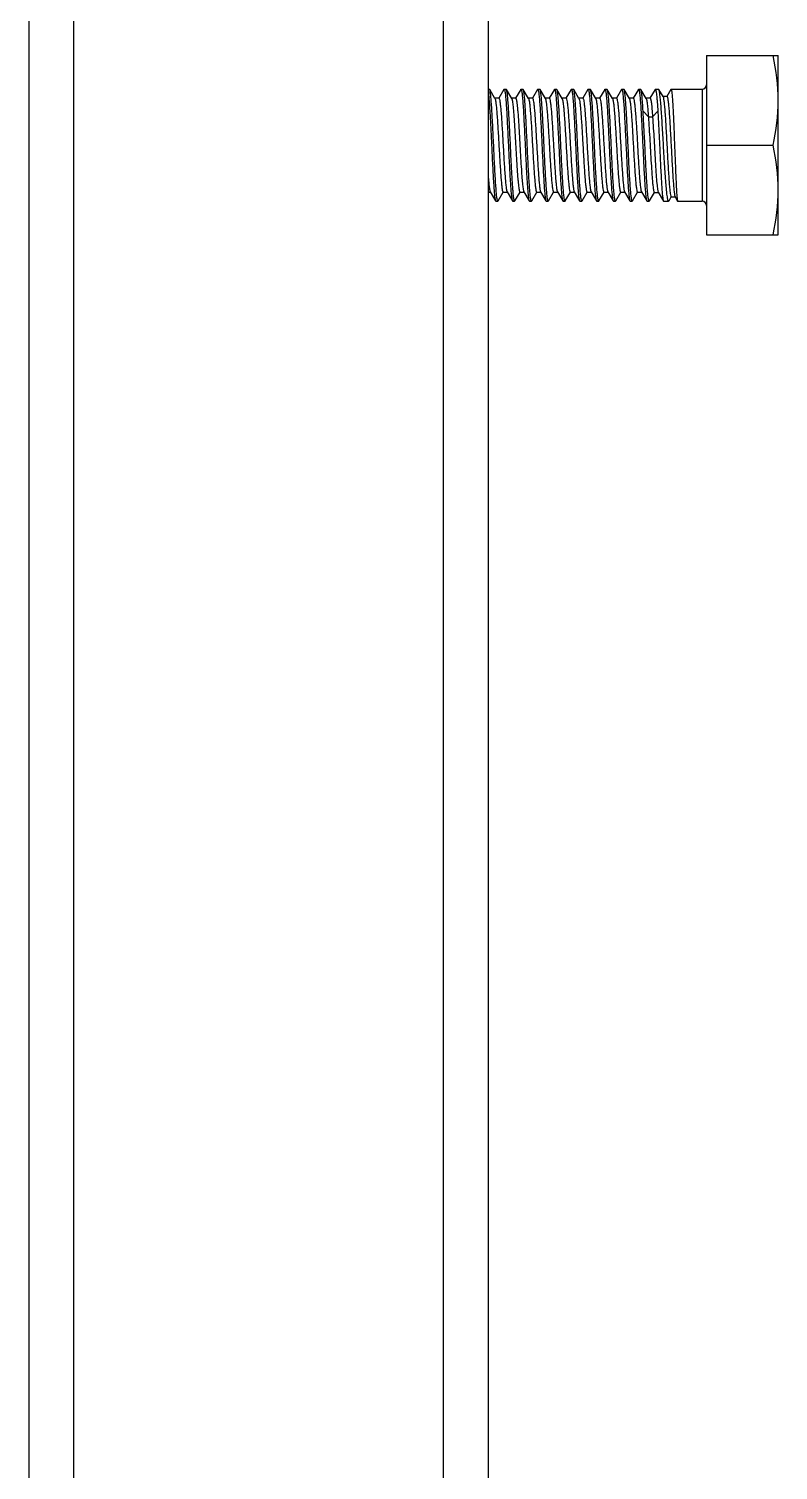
# Model space of a CAD drawing. Extents: x -1396510 to 1250330, y -1892470 to 1623980.
# Drawn here: x -1171029 to -1170711, y -62084 to -61471 of the extents above; entities that cross this region are included whole.
import ezdxf

# ---------------------------------------------------------------- set-up
doc = ezdxf.new("R2010")
doc.units = 0
doc.header["$LTSCALE"] = 1000
doc.header["$MEASUREMENT"] = 0

msp = doc.modelspace()

# ---------------------------------------------------------------- linework, layer by layer
at = {"linetype": 'Continuous'}
for p, q in [((-1171029.17, -61271.79), (-1171029.17, -62874.07)), ((-1171010.13, -61271.79), (-1171010.13, -62874.07)), ((-1170853.06, -61271.79), (-1170853.06, -62874.07)), ((-1170834.02, -61271.79), (-1170834.02, -62874.07)), ((-1170741.21, -61482.1), (-1170741.21, -61558.26)), ((-1170741.21, -61482.1), (-1170710.75, -61482.1)), ((-1170710.75, -61558.26), (-1170710.75, -61482.1)), ((-1170834.02, -61496.38), (-1170833.43, -61496.38)), ((-1170833.34, -61496.46), (-1170833.43, -61496.38)), ((-1170831.09, -61500.33), (-1170833.34, -61496.46)), ((-1170829.42, -61500.24), (-1170831.15, -61500.24)), ((-1170831.09, -61500.33), (-1170831.03, -61500.46)), ((-1170827.28, -61496.46), (-1170829.47, -61500.24)), ((-1170827.28, -61496.46), (-1170827.18, -61496.38)), ((-1170827.18, -61496.38), (-1170826.29, -61496.38)), ((-1170826.2, -61496.46), (-1170826.29, -61496.38)), ((-1170823.95, -61500.33), (-1170826.2, -61496.46)), ((-1170822.28, -61500.24), (-1170824.01, -61500.24)), ((-1170820.14, -61496.46), (-1170822.33, -61500.24)), ((-1170820.14, -61496.46), (-1170820.04, -61496.38)), ((-1170820.04, -61496.38), (-1170819.15, -61496.38)), ((-1170819.06, -61496.46), (-1170819.15, -61496.38)), ((-1170816.81, -61500.33), (-1170819.06, -61496.46)), ((-1170815.14, -61500.24), (-1170816.87, -61500.24)), ((-1170816.81, -61500.33), (-1170816.76, -61500.45)), ((-1170813, -61496.46), (-1170815.2, -61500.24)), ((-1170813, -61496.46), (-1170812.9, -61496.38)), ((-1170812.9, -61496.38), (-1170812.01, -61496.38)), ((-1170811.92, -61496.46), (-1170812.01, -61496.38)), ((-1170809.67, -61500.33), (-1170811.92, -61496.46)), ((-1170808, -61500.24), (-1170809.73, -61500.24)), ((-1170809.67, -61500.33), (-1170809.62, -61500.45)), ((-1170805.86, -61496.46), (-1170808.06, -61500.24)), ((-1170805.86, -61496.46), (-1170805.77, -61496.38)), ((-1170805.77, -61496.38), (-1170804.87, -61496.38)), ((-1170804.78, -61496.46), (-1170804.87, -61496.38)), ((-1170802.53, -61500.33), (-1170804.78, -61496.46)), ((-1170800.86, -61500.24), (-1170802.59, -61500.24)), ((-1170802.53, -61500.33), (-1170802.48, -61500.44)), ((-1170798.72, -61496.46), (-1170800.92, -61500.24)), ((-1170798.72, -61496.46), (-1170798.63, -61496.38)), ((-1170798.63, -61496.38), (-1170797.73, -61496.38)), ((-1170795.39, -61500.33), (-1170797.64, -61496.46)), ((-1170793.72, -61500.24), (-1170795.45, -61500.24)), ((-1170791.58, -61496.46), (-1170793.78, -61500.24)), ((-1170791.58, -61496.46), (-1170791.49, -61496.38)), ((-1170791.49, -61496.38), (-1170790.59, -61496.38)), ((-1170790.5, -61496.46), (-1170790.59, -61496.38)), ((-1170788.25, -61500.33), (-1170790.5, -61496.46)), ((-1170786.58, -61500.24), (-1170788.31, -61500.24)), ((-1170788.25, -61500.33), (-1170788.21, -61500.43)), ((-1170784.44, -61496.46), (-1170786.64, -61500.24)), ((-1170784.44, -61496.46), (-1170784.35, -61496.38)), ((-1170784.35, -61496.38), (-1170783.45, -61496.38)), ((-1170783.36, -61496.46), (-1170783.45, -61496.38)), ((-1170781.11, -61500.33), (-1170783.36, -61496.46)), ((-1170779.44, -61500.24), (-1170781.17, -61500.24)), ((-1170781.11, -61500.33), (-1170781.07, -61500.43)), ((-1170777.3, -61496.46), (-1170779.5, -61500.24)), ((-1170777.3, -61496.46), (-1170777.21, -61496.38)), ((-1170777.21, -61496.38), (-1170776.31, -61496.38)), ((-1170776.22, -61496.46), (-1170776.31, -61496.38)), ((-1170773.98, -61500.33), (-1170776.22, -61496.46)), ((-1170772.3, -61500.24), (-1170774.03, -61500.24)), ((-1170773.98, -61500.33), (-1170773.93, -61500.42)), ((-1170770.16, -61496.46), (-1170772.36, -61500.24)), ((-1170770.16, -61496.46), (-1170770.07, -61496.38)), ((-1170770.07, -61496.38), (-1170769.17, -61496.38)), ((-1170766.84, -61500.33), (-1170769.08, -61496.46)), ((-1170765.16, -61500.24), (-1170766.89, -61500.24)), ((-1170763.02, -61496.46), (-1170765.22, -61500.24)), ((-1170763.02, -61496.46), (-1170762.93, -61496.38)), ((-1170762.93, -61496.38), (-1170761.58, -61496.38)), ((-1170761.45, -61496.49), (-1170761.58, -61496.38)), ((-1170759.68, -61499.53), (-1170761.45, -61496.49)), ((-1170758.01, -61499.44), (-1170759.74, -61499.44)), ((-1170756.32, -61496.44), (-1170758.06, -61499.44)), ((-1170756.32, -61496.44), (-1170756.25, -61496.38)), ((-1170756.25, -61496.38), (-1170743.11, -61496.38)), ((-1170743.11, -61496.38), (-1170743.11, -61543.98)), ((-1170768.13, -61505.77), (-1170765.9, -61508.11)), ((-1170764.12, -61508.11), (-1170761.88, -61505.77)), ((-1170765.9, -61508.11), (-1170764.12, -61508.11)), ((-1170795.95, -61520.18), (-1170796.01, -61518.89)), ((-1170789.76, -61518.89), (-1170789.7, -61520.18)), ((-1170741.21, -61520.18), (-1170712.89, -61520.18)), ((-1170834.02, -61540.12), (-1170833.04, -61540.12)), ((-1170833.1, -61540.03), (-1170830.85, -61543.9)), ((-1170830.85, -61543.9), (-1170830.75, -61543.98)), ((-1170830.75, -61543.98), (-1170829.86, -61543.98)), ((-1170829.77, -61543.9), (-1170829.86, -61543.98)), ((-1170829.77, -61543.9), (-1170827.58, -61540.12)), ((-1170827.63, -61540.12), (-1170825.9, -61540.12)), ((-1170825.96, -61540.03), (-1170823.71, -61543.9)), ((-1170823.71, -61543.9), (-1170823.61, -61543.98)), ((-1170823.61, -61543.98), (-1170822.72, -61543.98)), ((-1170822.63, -61543.9), (-1170822.72, -61543.98)), ((-1170822.63, -61543.9), (-1170820.44, -61540.12)), ((-1170820.49, -61540.12), (-1170818.76, -61540.12)), ((-1170818.82, -61540.03), (-1170816.57, -61543.9)), ((-1170816.57, -61543.9), (-1170816.47, -61543.98)), ((-1170816.47, -61543.98), (-1170815.58, -61543.98)), ((-1170815.49, -61543.9), (-1170815.58, -61543.98)), ((-1170815.49, -61543.9), (-1170813.3, -61540.12)), ((-1170813.35, -61540.12), (-1170811.63, -61540.12)), ((-1170811.68, -61540.03), (-1170809.43, -61543.9)), ((-1170809.43, -61543.9), (-1170809.34, -61543.98)), ((-1170809.34, -61543.98), (-1170808.44, -61543.98)), ((-1170808.35, -61543.9), (-1170808.44, -61543.98)), ((-1170808.35, -61543.9), (-1170806.16, -61540.12)), ((-1170806.22, -61540.12), (-1170804.49, -61540.12)), ((-1170804.54, -61540.03), (-1170802.29, -61543.9)), ((-1170802.29, -61543.9), (-1170802.2, -61543.98)), ((-1170802.2, -61543.98), (-1170801.3, -61543.98)), ((-1170801.21, -61543.9), (-1170801.3, -61543.98)), ((-1170801.21, -61543.9), (-1170799.02, -61540.12)), ((-1170799.08, -61540.12), (-1170797.35, -61540.12)), ((-1170797.4, -61540.03), (-1170795.15, -61543.9)), ((-1170795.15, -61543.9), (-1170795.06, -61543.98)), ((-1170795.06, -61543.98), (-1170794.16, -61543.98)), ((-1170794.07, -61543.9), (-1170794.16, -61543.98)), ((-1170794.07, -61543.9), (-1170791.88, -61540.12)), ((-1170791.94, -61540.12), (-1170790.21, -61540.12)), ((-1170790.26, -61540.03), (-1170788.01, -61543.9)), ((-1170788.01, -61543.9), (-1170787.92, -61543.98)), ((-1170787.92, -61543.98), (-1170787.02, -61543.98)), ((-1170786.93, -61543.9), (-1170787.02, -61543.98)), ((-1170786.93, -61543.9), (-1170784.74, -61540.12)), ((-1170784.8, -61540.12), (-1170783.07, -61540.12)), ((-1170783.12, -61540.03), (-1170780.87, -61543.9)), ((-1170780.87, -61543.9), (-1170780.78, -61543.98)), ((-1170780.78, -61543.98), (-1170779.88, -61543.98)), ((-1170779.79, -61543.9), (-1170779.88, -61543.98)), ((-1170779.79, -61543.9), (-1170777.6, -61540.12)), ((-1170777.66, -61540.12), (-1170775.93, -61540.12)), ((-1170775.98, -61540.03), (-1170773.73, -61543.9)), ((-1170773.73, -61543.9), (-1170773.64, -61543.98)), ((-1170773.64, -61543.98), (-1170772.74, -61543.98)), ((-1170772.65, -61543.9), (-1170772.74, -61543.98)), ((-1170772.65, -61543.9), (-1170770.46, -61540.12)), ((-1170770.52, -61540.12), (-1170768.79, -61540.12)), ((-1170768.84, -61540.03), (-1170766.59, -61543.9)), ((-1170766.59, -61543.9), (-1170766.5, -61543.98)), ((-1170766.5, -61543.98), (-1170765.53, -61543.98)), ((-1170765.42, -61543.89), (-1170765.53, -61543.98)), ((-1170765.42, -61543.89), (-1170763.32, -61540.26)), ((-1170763.37, -61540.26), (-1170761.64, -61540.26)), ((-1170761.7, -61540.16), (-1170759.52, -61543.91)), ((-1170759.52, -61543.91), (-1170759.44, -61543.98)), ((-1170759.44, -61543.98), (-1170757.28, -61543.98)), ((-1170757.13, -61543.85), (-1170757.28, -61543.98)), ((-1170757.13, -61543.85), (-1170756.17, -61542.2)), ((-1170756.21, -61542.18), (-1170754.48, -61542.18)), ((-1170754.53, -61542.09), (-1170754.48, -61542.18)), ((-1170754.48, -61542.18), (-1170753.46, -61543.93)), ((-1170753.46, -61543.93), (-1170753.41, -61543.98)), ((-1170753.41, -61543.98), (-1170743.11, -61543.98)), ((-1170741.21, -61558.26), (-1170710.75, -61558.26))]:
    msp.add_line(p, q, dxfattribs=at)
for centre, start, end in [((-1170743.11, -61494.48), 270, 0), ((-1170743.11, -61545.88), 0, 90)]:
    msp.add_arc(centre, 1.9, start, end, dxfattribs=at)
for points in [[(-1170710.75, -61501.14), (-1170710.75, -61494.76), (-1170711.58, -61488.35), (-1170712.89, -61482.1)], [(-1170712.89, -61520.18), (-1170711.58, -61513.93), (-1170710.75, -61507.53), (-1170710.75, -61501.14)], [(-1170710.75, -61539.22), (-1170710.75, -61532.83), (-1170711.58, -61526.43), (-1170712.89, -61520.18)], [(-1170712.89, -61558.26), (-1170711.58, -61552.01), (-1170710.75, -61545.61), (-1170710.75, -61539.22)]]:
    msp.add_open_spline(points, degree=3, dxfattribs=at)
for points, knots in [([(-1170834.02, -61497.2), (-1170833.83, -61498.26), (-1170833.59, -61501.1), (-1170833.23, -61506.21), (-1170832.89, -61512.81), (-1170832.66, -61517.63), (-1170832.54, -61520.18)], [0, 0, 0, 0, 0.140058, 0.370691, 0.667791, 1, 1, 1, 1]), ([(-1170831.64, -61520.18), (-1170831.78, -61517.3), (-1170831.98, -61513.09), (-1170832.27, -61507.72), (-1170832.47, -61504.24), (-1170832.68, -61501.32), (-1170832.87, -61499.03), (-1170833.09, -61497.5), (-1170833.2, -61496.69), (-1170833.34, -61496.46)], [0, 0, 0, 0, 0.363957, 0.530228, 0.678248, 0.80294, 0.900058, 0.966367, 1, 1, 1, 1]), ([(-1170831.03, -61500.46), (-1170830.92, -61500.75), (-1170830.78, -61501.58), (-1170830.57, -61503.12), (-1170830.37, -61505.25), (-1170830.08, -61509.05), (-1170829.74, -61514.59), (-1170829.4, -61520.45), (-1170829.13, -61525.29), (-1170828.92, -61528.74), (-1170828.71, -61531.89), (-1170828.5, -61534.63), (-1170828.3, -61536.88), (-1170828.11, -61538.53), (-1170827.92, -61539.55), (-1170827.78, -61539.99), (-1170827.68, -61540.12), (-1170827.63, -61540.12)], [0, 0, 0, 0, 0.023208, 0.06259, 0.116944, 0.184435, 0.349152, 0.534126, 0.626268, 0.713899, 0.79398, 0.86374, 0.920773, 0.963144, 0.989509, 0.996558, 1, 1, 1, 1]), ([(-1170829.42, -61500.24), (-1170829.37, -61500.24), (-1170829.27, -61500.38), (-1170829.13, -61500.84), (-1170828.94, -61501.89), (-1170828.74, -61503.59), (-1170828.53, -61505.91), (-1170828.32, -61508.74), (-1170828.11, -61511.98), (-1170827.9, -61515.51), (-1170827.62, -61520.44), (-1170827.34, -61525.33), (-1170827.05, -61530), (-1170826.84, -61533.05), (-1170826.63, -61535.64), (-1170826.44, -61537.68), (-1170826.22, -61539.07), (-1170826.09, -61539.81), (-1170825.96, -61540.03)], [0, 0, 0, 0, 0.003516, 0.010771, 0.037949, 0.081609, 0.140308, 0.211978, 0.294061, 0.383613, 0.477416, 0.664254, 0.750571, 0.827952, 0.893624, 0.945254, 0.981055, 1, 1, 1, 1]), ([(-1170827.18, -61496.38), (-1170827.13, -61496.38), (-1170827.03, -61496.57), (-1170826.94, -61496.9), (-1170826.83, -61497.48), (-1170826.67, -61498.66), (-1170826.48, -61500.65), (-1170826.27, -61503.56), (-1170826.05, -61507.13), (-1170825.84, -61511.19), (-1170825.62, -61515.6), (-1170825.47, -61518.63), (-1170825.4, -61520.18)], [0, 0, 0, 0, 0.006677, 0.021736, 0.045902, 0.079117, 0.171507, 0.295565, 0.446598, 0.618848, 0.805696, 1, 1, 1, 1]), ([(-1170824.51, -61520.18), (-1170824.64, -61517.3), (-1170824.84, -61513.09), (-1170825.13, -61507.72), (-1170825.33, -61504.24), (-1170825.54, -61501.32), (-1170825.73, -61499.03), (-1170825.95, -61497.5), (-1170826.06, -61496.69), (-1170826.2, -61496.46)], [0, 0, 0, 0, 0.363958, 0.530225, 0.678245, 0.80294, 0.90006, 0.966367, 1, 1, 1, 1]), ([(-1170823.95, -61500.33), (-1170823.88, -61500.46), (-1170823.78, -61500.83), (-1170823.56, -61501.96), (-1170823.34, -61504.08), (-1170823.06, -61507.34), (-1170822.79, -61511.42), (-1170822.51, -61516.04), (-1170822.15, -61522.45), (-1170821.87, -61527.29), (-1170821.66, -61530.46)], [0, 0, 0, 0, 0.014139, 0.038106, 0.114569, 0.22512, 0.362916, 0.519336, 0.684562, 1, 1, 1, 1]), ([(-1170822.28, -61500.24), (-1170822.2, -61500.24), (-1170822.07, -61500.54), (-1170821.95, -61501.01), (-1170821.8, -61501.89), (-1170821.66, -61503.05), (-1170821.52, -61504.52), (-1170821.31, -61506.98), (-1170821.06, -61510.59), (-1170820.77, -61515.35), (-1170820.48, -61520.44), (-1170820.19, -61525.52), (-1170819.99, -61528.85), (-1170819.88, -61530.46)], [0, 0, 0, 0, 0.007549, 0.025288, 0.053782, 0.092698, 0.14142, 0.199125, 0.337396, 0.498012, 0.669894, 0.841157, 1, 1, 1, 1]), ([(-1170820.04, -61496.38), (-1170819.99, -61496.38), (-1170819.89, -61496.57), (-1170819.8, -61496.9), (-1170819.69, -61497.48), (-1170819.53, -61498.66), (-1170819.34, -61500.65), (-1170819.13, -61503.57), (-1170818.91, -61507.13), (-1170818.7, -61511.19), (-1170818.48, -61515.6), (-1170818.33, -61518.63), (-1170818.26, -61520.18)], [0, 0, 0, 0, 0.006686, 0.021758, 0.045933, 0.079154, 0.171555, 0.295617, 0.446646, 0.618881, 0.805711, 1, 1, 1, 1]), ([(-1170817.37, -61520.18), (-1170817.5, -61517.3), (-1170817.7, -61513.09), (-1170817.99, -61507.72), (-1170818.19, -61504.24), (-1170818.4, -61501.32), (-1170818.59, -61499.03), (-1170818.81, -61497.5), (-1170818.92, -61496.69), (-1170819.06, -61496.46)], [0, 0, 0, 0, 0.363963, 0.530225, 0.678242, 0.802937, 0.90006, 0.966368, 1, 1, 1, 1]), ([(-1170816.76, -61500.45), (-1170816.65, -61500.74), (-1170816.5, -61501.56), (-1170816.3, -61503.09), (-1170816.1, -61505.22), (-1170815.8, -61509.01), (-1170815.46, -61514.55), (-1170815.13, -61520.42), (-1170814.85, -61525.27), (-1170814.64, -61528.72), (-1170814.43, -61531.88), (-1170814.23, -61534.62), (-1170814.02, -61536.87), (-1170813.83, -61538.52), (-1170813.64, -61539.54), (-1170813.5, -61539.99), (-1170813.4, -61540.12), (-1170813.35, -61540.12)], [0, 0, 0, 0, 0.022931, 0.062083, 0.116262, 0.183637, 0.34829, 0.533386, 0.625634, 0.713389, 0.793599, 0.863481, 0.920621, 0.963074, 0.989491, 0.996553, 1, 1, 1, 1]), ([(-1170815.14, -61500.24), (-1170815.09, -61500.24), (-1170814.99, -61500.38), (-1170814.85, -61500.84), (-1170814.66, -61501.89), (-1170814.46, -61503.59), (-1170814.25, -61505.91), (-1170814.04, -61508.74), (-1170813.83, -61511.98), (-1170813.62, -61515.51), (-1170813.34, -61520.44), (-1170813.06, -61525.33), (-1170812.77, -61530), (-1170812.56, -61533.05), (-1170812.35, -61535.64), (-1170812.16, -61537.68), (-1170811.94, -61539.07), (-1170811.81, -61539.81), (-1170811.68, -61540.03)], [0, 0, 0, 0, 0.003516, 0.010771, 0.037949, 0.081609, 0.140308, 0.211978, 0.294061, 0.383613, 0.477416, 0.664254, 0.750571, 0.827952, 0.893624, 0.945254, 0.981055, 1, 1, 1, 1]), ([(-1170812.9, -61496.38), (-1170812.85, -61496.38), (-1170812.75, -61496.57), (-1170812.66, -61496.9), (-1170812.55, -61497.48), (-1170812.39, -61498.66), (-1170812.2, -61500.65), (-1170811.99, -61503.57), (-1170811.77, -61507.13), (-1170811.56, -61511.19), (-1170811.34, -61515.6), (-1170811.19, -61518.63), (-1170811.12, -61520.18)], [0, 0, 0, 0, 0.006697, 0.021779, 0.045964, 0.079195, 0.171609, 0.295674, 0.446694, 0.618911, 0.805729, 1, 1, 1, 1]), ([(-1170810.23, -61520.18), (-1170810.36, -61517.3), (-1170810.56, -61513.09), (-1170810.85, -61507.72), (-1170811.05, -61504.24), (-1170811.26, -61501.32), (-1170811.45, -61499.03), (-1170811.67, -61497.5), (-1170811.78, -61496.69), (-1170811.92, -61496.46)], [0, 0, 0, 0, 0.363962, 0.530226, 0.678239, 0.802933, 0.900057, 0.966368, 1, 1, 1, 1]), ([(-1170809.62, -61500.45), (-1170809.51, -61500.73), (-1170809.36, -61501.55), (-1170809.16, -61503.07), (-1170808.96, -61505.2), (-1170808.66, -61508.99), (-1170808.32, -61514.53), (-1170807.99, -61520.4), (-1170807.71, -61525.25), (-1170807.5, -61528.71), (-1170807.29, -61531.87), (-1170807.09, -61534.62), (-1170806.88, -61536.87), (-1170806.69, -61538.52), (-1170806.5, -61539.54), (-1170806.36, -61539.99), (-1170806.26, -61540.12), (-1170806.22, -61540.12)], [0, 0, 0, 0, 0.022792, 0.061828, 0.11592, 0.183237, 0.347858, 0.533014, 0.625317, 0.713133, 0.793408, 0.863351, 0.920544, 0.963039, 0.989482, 0.996551, 1, 1, 1, 1]), ([(-1170808, -61500.24), (-1170807.95, -61500.24), (-1170807.85, -61500.38), (-1170807.71, -61500.84), (-1170807.52, -61501.89), (-1170807.32, -61503.59), (-1170807.11, -61505.91), (-1170806.91, -61508.74), (-1170806.69, -61511.98), (-1170806.48, -61515.51), (-1170806.2, -61520.44), (-1170805.92, -61525.33), (-1170805.63, -61530), (-1170805.42, -61533.05), (-1170805.21, -61535.64), (-1170805.02, -61537.68), (-1170804.8, -61539.07), (-1170804.67, -61539.81), (-1170804.54, -61540.03)], [0, 0, 0, 0, 0.003516, 0.010771, 0.037949, 0.081609, 0.140308, 0.211978, 0.294061, 0.383613, 0.477416, 0.664254, 0.750571, 0.827952, 0.893624, 0.945254, 0.981055, 1, 1, 1, 1]), ([(-1170805.77, -61496.38), (-1170805.71, -61496.38), (-1170805.61, -61496.57), (-1170805.52, -61496.9), (-1170805.41, -61497.48), (-1170805.25, -61498.66), (-1170805.06, -61500.65), (-1170804.85, -61503.56), (-1170804.64, -61507.13), (-1170804.42, -61511.19), (-1170804.2, -61515.6), (-1170804.05, -61518.63), (-1170803.98, -61520.18)], [0, 0, 0, 0, 0.006676, 0.021733, 0.045899, 0.079113, 0.171508, 0.295569, 0.446596, 0.61884, 0.805693, 1, 1, 1, 1]), ([(-1170803.09, -61520.18), (-1170803.22, -61517.3), (-1170803.42, -61513.09), (-1170803.71, -61507.72), (-1170803.91, -61504.24), (-1170804.12, -61501.32), (-1170804.31, -61499.03), (-1170804.53, -61497.5), (-1170804.64, -61496.69), (-1170804.78, -61496.46)], [0, 0, 0, 0, 0.363961, 0.530225, 0.678245, 0.802939, 0.90006, 0.966367, 1, 1, 1, 1]), ([(-1170802.48, -61500.44), (-1170802.37, -61500.72), (-1170802.23, -61501.54), (-1170802.02, -61503.06), (-1170801.82, -61505.18), (-1170801.52, -61508.97), (-1170801.18, -61514.51), (-1170800.85, -61520.38), (-1170800.57, -61525.24), (-1170800.36, -61528.7), (-1170800.15, -61531.86), (-1170799.95, -61534.61), (-1170799.74, -61536.87), (-1170799.55, -61538.52), (-1170799.36, -61539.54), (-1170799.22, -61539.99), (-1170799.12, -61540.12), (-1170799.08, -61540.12)], [0, 0, 0, 0, 0.022654, 0.061574, 0.115578, 0.182837, 0.347426, 0.532643, 0.624999, 0.712877, 0.793216, 0.863221, 0.920468, 0.963004, 0.989473, 0.996549, 1, 1, 1, 1]), ([(-1170800.86, -61500.24), (-1170800.81, -61500.24), (-1170800.71, -61500.38), (-1170800.57, -61500.84), (-1170800.38, -61501.89), (-1170800.18, -61503.59), (-1170799.97, -61505.91), (-1170799.77, -61508.74), (-1170799.55, -61511.98), (-1170799.34, -61515.51), (-1170799.06, -61520.44), (-1170798.78, -61525.33), (-1170798.49, -61530), (-1170798.28, -61533.05), (-1170798.07, -61535.64), (-1170797.88, -61537.68), (-1170797.66, -61539.07), (-1170797.53, -61539.81), (-1170797.4, -61540.03)], [0, 0, 0, 0, 0.003516, 0.010772, 0.037949, 0.081609, 0.140308, 0.211978, 0.294061, 0.383612, 0.477416, 0.664254, 0.750571, 0.827952, 0.893624, 0.945254, 0.981055, 1, 1, 1, 1]), ([(-1170798.63, -61496.38), (-1170798.57, -61496.38), (-1170798.47, -61496.57), (-1170798.38, -61496.9), (-1170798.27, -61497.48), (-1170798.12, -61498.66), (-1170797.93, -61500.65), (-1170797.71, -61503.57), (-1170797.5, -61507.13), (-1170797.28, -61511.19), (-1170797.06, -61515.6), (-1170796.91, -61518.63), (-1170796.84, -61520.18)], [0, 0, 0, 0, 0.006689, 0.021763, 0.04594, 0.079164, 0.171568, 0.295631, 0.446657, 0.618886, 0.805714, 1, 1, 1, 1]), ([(-1170797.64, -61496.46), (-1170797.65, -61496.44), (-1170797.67, -61496.4), (-1170797.71, -61496.38), (-1170797.73, -61496.38)], [0, 0, 0, 0, 0.600612, 1, 1, 1, 1]), ([(-1170796.01, -61518.89), (-1170796.14, -61516.13), (-1170796.33, -61512.14), (-1170796.61, -61507.04), (-1170796.8, -61503.77), (-1170797.01, -61501.02), (-1170797.19, -61498.88), (-1170797.4, -61497.44), (-1170797.51, -61496.68), (-1170797.64, -61496.46)], [0, 0, 0, 0, 0.367266, 0.533405, 0.680662, 0.804347, 0.900563, 0.966339, 1, 1, 1, 1]), ([(-1170795.39, -61500.33), (-1170795.28, -61500.53), (-1170795.15, -61501.19), (-1170794.95, -61502.43), (-1170794.77, -61504.24), (-1170794.57, -61506.53), (-1170794.38, -61509.26), (-1170794.1, -61513.5), (-1170793.91, -61516.81), (-1170793.78, -61519.1)], [0, 0, 0, 0, 0.036414, 0.10397, 0.201071, 0.324823, 0.471425, 0.636308, 1, 1, 1, 1]), ([(-1170793.72, -61500.24), (-1170793.67, -61500.24), (-1170793.57, -61500.38), (-1170793.43, -61500.83), (-1170793.24, -61501.88), (-1170793.05, -61503.57), (-1170792.84, -61505.87), (-1170792.63, -61508.68), (-1170792.34, -61513.15), (-1170792.14, -61516.66), (-1170792, -61519.1)], [0, 0, 0, 0, 0.007368, 0.022553, 0.07941, 0.170757, 0.293599, 0.443643, 0.615565, 1, 1, 1, 1]), ([(-1170791.49, -61496.38), (-1170791.44, -61496.38), (-1170791.33, -61496.56), (-1170791.25, -61496.86), (-1170791.14, -61497.41), (-1170790.99, -61498.5), (-1170790.81, -61500.36), (-1170790.6, -61503.1), (-1170790.39, -61506.46), (-1170790.18, -61510.3), (-1170789.97, -61514.5), (-1170789.83, -61517.4), (-1170789.76, -61518.89)], [0, 0, 0, 0, 0.006689, 0.021571, 0.045424, 0.078208, 0.169526, 0.292465, 0.442701, 0.6149, 0.802905, 1, 1, 1, 1]), ([(-1170788.81, -61520.18), (-1170788.94, -61517.3), (-1170789.14, -61513.09), (-1170789.43, -61507.72), (-1170789.63, -61504.24), (-1170789.84, -61501.32), (-1170790.03, -61499.03), (-1170790.25, -61497.5), (-1170790.36, -61496.69), (-1170790.5, -61496.46)], [0, 0, 0, 0, 0.363957, 0.530226, 0.678247, 0.80294, 0.900059, 0.966367, 1, 1, 1, 1]), ([(-1170788.21, -61500.43), (-1170788.09, -61500.71), (-1170787.95, -61501.52), (-1170787.74, -61503.03), (-1170787.55, -61505.15), (-1170787.25, -61508.93), (-1170786.9, -61514.47), (-1170786.57, -61520.35), (-1170786.29, -61525.21), (-1170786.08, -61528.67), (-1170785.88, -61531.84), (-1170785.67, -61534.6), (-1170785.46, -61536.86), (-1170785.27, -61538.52), (-1170785.08, -61539.54), (-1170784.95, -61539.99), (-1170784.84, -61540.12), (-1170784.8, -61540.12)], [0, 0, 0, 0, 0.022376, 0.061065, 0.114893, 0.182035, 0.346559, 0.531898, 0.624361, 0.712364, 0.792832, 0.86296, 0.920314, 0.962934, 0.989455, 0.996544, 1, 1, 1, 1]), ([(-1170786.58, -61500.24), (-1170786.53, -61500.24), (-1170786.43, -61500.38), (-1170786.29, -61500.84), (-1170786.1, -61501.89), (-1170785.9, -61503.59), (-1170785.7, -61505.91), (-1170785.49, -61508.74), (-1170785.27, -61511.98), (-1170785.06, -61515.51), (-1170784.78, -61520.44), (-1170784.5, -61525.33), (-1170784.21, -61530), (-1170784.01, -61533.05), (-1170783.79, -61535.64), (-1170783.6, -61537.68), (-1170783.38, -61539.07), (-1170783.25, -61539.81), (-1170783.12, -61540.03)], [0, 0, 0, 0, 0.003515, 0.010772, 0.037949, 0.081609, 0.140308, 0.211978, 0.294061, 0.383612, 0.477416, 0.664253, 0.750571, 0.827952, 0.893624, 0.945254, 0.981055, 1, 1, 1, 1]), ([(-1170784.35, -61496.38), (-1170784.29, -61496.38), (-1170784.19, -61496.57), (-1170784.11, -61496.9), (-1170783.99, -61497.48), (-1170783.84, -61498.66), (-1170783.65, -61500.65), (-1170783.43, -61503.56), (-1170783.22, -61507.13), (-1170783, -61511.19), (-1170782.78, -61515.6), (-1170782.64, -61518.63), (-1170782.56, -61520.18)], [0, 0, 0, 0, 0.00668, 0.021743, 0.045911, 0.079128, 0.171521, 0.29558, 0.446613, 0.618858, 0.805701, 1, 1, 1, 1]), ([(-1170781.67, -61520.18), (-1170781.81, -61517.3), (-1170782, -61513.09), (-1170782.29, -61507.72), (-1170782.49, -61504.24), (-1170782.7, -61501.32), (-1170782.89, -61499.03), (-1170783.11, -61497.5), (-1170783.22, -61496.69), (-1170783.36, -61496.46)], [0, 0, 0, 0, 0.363959, 0.530225, 0.678245, 0.80294, 0.900061, 0.966367, 1, 1, 1, 1]), ([(-1170781.07, -61500.43), (-1170780.96, -61500.7), (-1170780.81, -61501.51), (-1170780.61, -61503.01), (-1170780.41, -61505.13), (-1170780.11, -61508.91), (-1170779.77, -61514.45), (-1170779.43, -61520.33), (-1170779.15, -61525.19), (-1170778.95, -61528.66), (-1170778.74, -61531.83), (-1170778.53, -61534.59), (-1170778.32, -61536.86), (-1170778.13, -61538.52), (-1170777.95, -61539.54), (-1170777.81, -61539.99), (-1170777.7, -61540.12), (-1170777.66, -61540.12)], [0, 0, 0, 0, 0.022237, 0.060809, 0.11455, 0.181633, 0.346125, 0.531524, 0.624042, 0.712107, 0.792639, 0.862829, 0.920237, 0.962898, 0.989446, 0.996542, 1, 1, 1, 1]), ([(-1170779.44, -61500.24), (-1170779.39, -61500.24), (-1170779.29, -61500.38), (-1170779.15, -61500.84), (-1170778.96, -61501.89), (-1170778.76, -61503.59), (-1170778.56, -61505.91), (-1170778.35, -61508.74), (-1170778.14, -61511.98), (-1170777.92, -61515.51), (-1170777.64, -61520.44), (-1170777.37, -61525.33), (-1170777.08, -61530), (-1170776.87, -61533.05), (-1170776.65, -61535.64), (-1170776.46, -61537.68), (-1170776.24, -61539.07), (-1170776.11, -61539.81), (-1170775.98, -61540.03)], [0, 0, 0, 0, 0.003515, 0.010772, 0.037949, 0.081609, 0.140308, 0.211978, 0.294061, 0.383612, 0.477415, 0.664253, 0.750571, 0.827952, 0.893624, 0.945254, 0.981055, 1, 1, 1, 1]), ([(-1170777.21, -61496.38), (-1170777.15, -61496.38), (-1170777.05, -61496.57), (-1170776.97, -61496.9), (-1170776.85, -61497.48), (-1170776.7, -61498.66), (-1170776.51, -61500.65), (-1170776.29, -61503.57), (-1170776.08, -61507.13), (-1170775.86, -61511.19), (-1170775.64, -61515.6), (-1170775.5, -61518.63), (-1170775.42, -61520.18)], [0, 0, 0, 0, 0.006689, 0.021764, 0.045941, 0.079165, 0.171569, 0.295632, 0.446659, 0.618889, 0.805716, 1, 1, 1, 1]), ([(-1170774.53, -61520.18), (-1170774.67, -61517.3), (-1170774.87, -61513.09), (-1170775.15, -61507.72), (-1170775.35, -61504.24), (-1170775.56, -61501.32), (-1170775.75, -61499.03), (-1170775.97, -61497.5), (-1170776.09, -61496.69), (-1170776.22, -61496.46)], [0, 0, 0, 0, 0.363963, 0.530225, 0.678242, 0.802937, 0.90006, 0.966368, 1, 1, 1, 1]), ([(-1170773.93, -61500.42), (-1170773.82, -61500.7), (-1170773.67, -61501.5), (-1170773.47, -61503), (-1170773.27, -61505.11), (-1170772.97, -61508.89), (-1170772.63, -61514.43), (-1170772.3, -61520.31), (-1170772.02, -61525.18), (-1170771.81, -61528.65), (-1170771.6, -61531.82), (-1170771.39, -61534.59), (-1170771.19, -61536.85), (-1170770.99, -61538.51), (-1170770.81, -61539.54), (-1170770.67, -61539.99), (-1170770.56, -61540.12), (-1170770.52, -61540.12)], [0, 0, 0, 0, 0.022098, 0.060554, 0.114206, 0.18123, 0.34569, 0.53115, 0.623722, 0.711849, 0.792446, 0.862698, 0.92016, 0.962863, 0.989437, 0.99654, 1, 1, 1, 1]), ([(-1170772.3, -61500.24), (-1170772.26, -61500.24), (-1170772.15, -61500.38), (-1170772.01, -61500.84), (-1170771.82, -61501.89), (-1170771.63, -61503.59), (-1170771.42, -61505.91), (-1170771.21, -61508.74), (-1170771, -61511.98), (-1170770.78, -61515.51), (-1170770.5, -61520.44), (-1170770.23, -61525.33), (-1170769.94, -61530), (-1170769.73, -61533.05), (-1170769.51, -61535.64), (-1170769.32, -61537.68), (-1170769.1, -61539.07), (-1170768.97, -61539.81), (-1170768.84, -61540.03)], [0, 0, 0, 0, 0.003515, 0.010772, 0.037949, 0.081609, 0.140308, 0.211978, 0.294061, 0.383612, 0.477415, 0.664253, 0.750571, 0.827952, 0.893624, 0.945254, 0.981055, 1, 1, 1, 1]), ([(-1170770.07, -61496.38), (-1170770.01, -61496.38), (-1170769.91, -61496.57), (-1170769.83, -61496.9), (-1170769.71, -61497.48), (-1170769.56, -61498.66), (-1170769.37, -61500.65), (-1170769.15, -61503.57), (-1170768.94, -61507.13), (-1170768.72, -61511.19), (-1170768.5, -61515.6), (-1170768.36, -61518.63), (-1170768.28, -61520.18)], [0, 0, 0, 0, 0.006697, 0.021779, 0.045964, 0.079194, 0.171609, 0.295674, 0.446694, 0.618911, 0.805729, 1, 1, 1, 1]), ([(-1170769.08, -61496.46), (-1170769.09, -61496.44), (-1170769.12, -61496.4), (-1170769.16, -61496.38), (-1170769.17, -61496.38)], [0, 0, 0, 0, 0.600476, 1, 1, 1, 1]), ([(-1170768.13, -61505.77), (-1170768.2, -61504.56), (-1170768.34, -61502.41), (-1170768.57, -61499.62), (-1170768.75, -61497.82), (-1170768.93, -61496.88), (-1170769.02, -61496.57), (-1170769.08, -61496.46)], [0, 0, 0, 0, 0.387446, 0.690986, 0.897716, 0.962073, 1, 1, 1, 1]), ([(-1170766.84, -61500.33), (-1170766.69, -61500.58), (-1170766.56, -61501.42), (-1170766.32, -61503), (-1170766.11, -61505.33), (-1170765.97, -61507.11), (-1170765.9, -61508.11)], [0, 0, 0, 0, 0.108395, 0.316903, 0.618184, 1, 1, 1, 1]), ([(-1170765.16, -61500.24), (-1170765.1, -61500.24), (-1170764.98, -61500.46), (-1170764.88, -61500.83), (-1170764.75, -61501.5), (-1170764.56, -61502.83), (-1170764.34, -61505.07), (-1170764.2, -61507.01), (-1170764.12, -61508.11)], [0, 0, 0, 0, 0.023235, 0.075178, 0.15823, 0.271917, 0.585415, 1, 1, 1, 1]), ([(-1170762.93, -61496.38), (-1170762.86, -61496.38), (-1170762.74, -61496.66), (-1170762.64, -61497.08), (-1170762.51, -61497.89), (-1170762.39, -61498.95), (-1170762.26, -61500.3), (-1170762.08, -61502.6), (-1170761.96, -61504.46), (-1170761.88, -61505.77)], [0, 0, 0, 0, 0.021546, 0.072917, 0.155846, 0.269667, 0.412995, 0.584026, 1, 1, 1, 1]), ([(-1170759.47, -61520.18), (-1170759.64, -61517.32), (-1170759.88, -61513.15), (-1170760.21, -61507.82), (-1170760.45, -61504.35), (-1170760.69, -61501.43), (-1170760.91, -61499.13), (-1170761.16, -61497.57), (-1170761.31, -61496.74), (-1170761.45, -61496.49)], [0, 0, 0, 0, 0.361155, 0.526427, 0.673911, 0.798642, 0.896457, 0.964179, 1, 1, 1, 1]), ([(-1170759.68, -61499.53), (-1170759.55, -61499.77), (-1170759.42, -61500.57), (-1170759.19, -61502.07), (-1170759, -61504.29), (-1170758.78, -61507.1), (-1170758.57, -61510.41), (-1170758.27, -61515.45), (-1170758, -61520.71), (-1170757.71, -61526.01), (-1170757.5, -61529.78), (-1170757.29, -61533.22), (-1170757.08, -61536.21), (-1170756.87, -61538.66), (-1170756.68, -61540.45), (-1170756.5, -61541.55), (-1170756.36, -61542.03), (-1170756.26, -61542.18), (-1170756.21, -61542.18)], [0, 0, 0, 0, 0.018844, 0.055045, 0.107437, 0.174076, 0.252464, 0.339678, 0.527511, 0.621285, 0.710453, 0.791854, 0.862644, 0.920393, 0.963178, 0.989688, 0.996707, 1, 1, 1, 1]), ([(-1170758.01, -61499.44), (-1170757.96, -61499.44), (-1170757.85, -61499.6), (-1170757.77, -61499.89), (-1170757.65, -61500.4), (-1170757.5, -61501.42), (-1170757.31, -61503.14), (-1170757.1, -61505.67), (-1170756.88, -61508.76), (-1170756.67, -61512.28), (-1170756.46, -61516.11), (-1170756.17, -61521.41), (-1170755.9, -61526.64), (-1170755.61, -61531.61), (-1170755.4, -61534.83), (-1170755.19, -61537.55), (-1170755, -61539.68), (-1170754.78, -61541.11), (-1170754.66, -61541.87), (-1170754.53, -61542.09)], [0, 0, 0, 0, 0.003488, 0.010904, 0.022688, 0.038824, 0.083607, 0.143647, 0.216697, 0.300025, 0.390537, 0.484902, 0.671459, 0.756962, 0.833182, 0.897479, 0.947675, 0.982144, 1, 1, 1, 1]), ([(-1170756.25, -61496.38), (-1170756.2, -61496.38), (-1170756.12, -61496.58), (-1170756.04, -61496.89), (-1170755.95, -61497.48), (-1170755.82, -61498.65), (-1170755.66, -61500.65), (-1170755.49, -61503.56), (-1170755.31, -61507.13), (-1170755.13, -61511.19), (-1170754.96, -61515.6), (-1170754.84, -61518.63), (-1170754.78, -61520.18)], [0, 0, 0, 0, 0.006203, 0.021073, 0.045141, 0.078305, 0.170688, 0.294821, 0.44599, 0.618417, 0.805472, 1, 1, 1, 1]), ([(-1170767.38, -61520.18), (-1170767.44, -61518.9), (-1170767.68, -61514.09), (-1170767.92, -61509.29), (-1170768.13, -61505.77)], [0, 0, 0, 0, 0.2673, 1, 1, 1, 1]), ([(-1170761.88, -61505.77), (-1170761.82, -61506.86), (-1170761.55, -61511.66), (-1170761.32, -61516.46), (-1170761.15, -61520.18)], [0, 0, 0, 0, 0.22604, 1, 1, 1, 1]), ([(-1170765.9, -61508.11), (-1170765.79, -61509.72), (-1170765.57, -61513.13), (-1170765.26, -61518.39), (-1170764.96, -61523.79), (-1170764.65, -61528.91), (-1170764.39, -61532.83), (-1170764.17, -61535.54), (-1170764.02, -61537.15), (-1170763.87, -61538.43), (-1170763.71, -61539.4), (-1170763.59, -61539.92), (-1170763.45, -61540.26), (-1170763.37, -61540.26)], [0, 0, 0, 0, 0.15003, 0.317321, 0.489066, 0.652114, 0.794019, 0.853588, 0.904016, 0.944371, 0.97394, 0.992316, 1, 1, 1, 1]), ([(-1170764.12, -61508.11), (-1170763.88, -61511.35), (-1170763.59, -61516.37), (-1170763.21, -61523.09), (-1170762.92, -61528.07), (-1170762.63, -61532.49), (-1170762.38, -61535.7), (-1170762.17, -61537.75), (-1170762.02, -61538.85), (-1170761.88, -61539.62), (-1170761.77, -61540.03), (-1170761.7, -61540.16)], [0, 0, 0, 0, 0.303539, 0.468638, 0.62733, 0.768529, 0.882427, 0.926602, 0.961222, 0.985757, 1, 1, 1, 1]), ([(-1170832.54, -61520.18), (-1170832.4, -61523.07), (-1170832.2, -61527.27), (-1170831.92, -61532.64), (-1170831.71, -61536.12), (-1170831.5, -61539.04), (-1170831.32, -61541.33), (-1170831.1, -61542.86), (-1170830.98, -61543.67), (-1170830.85, -61543.9)], [0, 0, 0, 0, 0.364017, 0.530302, 0.678331, 0.803024, 0.900132, 0.966412, 1, 1, 1, 1]), ([(-1170829.86, -61543.98), (-1170829.91, -61543.98), (-1170830.02, -61543.79), (-1170830.1, -61543.46), (-1170830.21, -61542.88), (-1170830.37, -61541.7), (-1170830.56, -61539.72), (-1170830.77, -61536.8), (-1170830.99, -61533.23), (-1170831.21, -61529.17), (-1170831.43, -61524.76), (-1170831.57, -61521.73), (-1170831.64, -61520.18)], [0, 0, 0, 0, 0.006682, 0.021748, 0.045918, 0.079135, 0.171528, 0.295585, 0.446611, 0.618853, 0.805701, 1, 1, 1, 1]), ([(-1170825.4, -61520.18), (-1170825.26, -61523.07), (-1170825.06, -61527.27), (-1170824.78, -61532.64), (-1170824.57, -61536.12), (-1170824.36, -61539.04), (-1170824.18, -61541.33), (-1170823.96, -61542.86), (-1170823.84, -61543.67), (-1170823.71, -61543.9)], [0, 0, 0, 0, 0.364034, 0.530327, 0.678354, 0.803043, 0.900143, 0.966415, 1, 1, 1, 1]), ([(-1170823.89, -61532.45), (-1170823.94, -61531.49), (-1170824.16, -61527.4), (-1170824.36, -61523.31), (-1170824.51, -61520.18)], [0, 0, 0, 0, 0.233581, 1, 1, 1, 1]), ([(-1170818.26, -61520.18), (-1170818.21, -61521.25), (-1170818.01, -61525.34), (-1170817.81, -61529.43), (-1170817.64, -61532.45)], [0, 0, 0, 0, 0.261816, 1, 1, 1, 1]), ([(-1170815.58, -61543.98), (-1170815.63, -61543.98), (-1170815.74, -61543.79), (-1170815.82, -61543.46), (-1170815.93, -61542.88), (-1170816.09, -61541.7), (-1170816.28, -61539.71), (-1170816.49, -61536.79), (-1170816.71, -61533.23), (-1170816.93, -61529.17), (-1170817.15, -61524.76), (-1170817.29, -61521.73), (-1170817.37, -61520.18)], [0, 0, 0, 0, 0.006692, 0.02177, 0.045951, 0.079177, 0.171585, 0.295649, 0.446674, 0.618898, 0.805721, 1, 1, 1, 1]), ([(-1170811.12, -61520.18), (-1170810.98, -61523.07), (-1170810.78, -61527.27), (-1170810.5, -61532.64), (-1170810.29, -61536.12), (-1170810.08, -61539.04), (-1170809.9, -61541.33), (-1170809.68, -61542.86), (-1170809.56, -61543.67), (-1170809.43, -61543.9)], [0, 0, 0, 0, 0.364024, 0.530311, 0.678341, 0.803035, 0.90014, 0.966414, 1, 1, 1, 1]), ([(-1170808.44, -61543.98), (-1170808.49, -61543.98), (-1170808.6, -61543.79), (-1170808.68, -61543.46), (-1170808.8, -61542.88), (-1170808.95, -61541.7), (-1170809.14, -61539.71), (-1170809.35, -61536.8), (-1170809.57, -61533.23), (-1170809.79, -61529.17), (-1170810.01, -61524.76), (-1170810.15, -61521.73), (-1170810.23, -61520.18)], [0, 0, 0, 0, 0.006683, 0.021749, 0.045921, 0.079139, 0.171536, 0.295597, 0.446627, 0.618868, 0.805705, 1, 1, 1, 1]), ([(-1170803.98, -61520.18), (-1170803.84, -61523.07), (-1170803.64, -61527.27), (-1170803.36, -61532.64), (-1170803.15, -61536.12), (-1170802.94, -61539.04), (-1170802.76, -61541.33), (-1170802.54, -61542.86), (-1170802.42, -61543.67), (-1170802.29, -61543.9)], [0, 0, 0, 0, 0.364021, 0.530312, 0.678344, 0.803036, 0.900139, 0.966413, 1, 1, 1, 1]), ([(-1170801.3, -61543.98), (-1170801.35, -61543.98), (-1170801.46, -61543.79), (-1170801.54, -61543.46), (-1170801.66, -61542.88), (-1170801.81, -61541.71), (-1170802, -61539.72), (-1170802.21, -61536.8), (-1170802.43, -61533.23), (-1170802.65, -61529.17), (-1170802.87, -61524.76), (-1170803.01, -61521.73), (-1170803.09, -61520.18)], [0, 0, 0, 0, 0.006673, 0.021728, 0.04589, 0.079102, 0.171488, 0.295544, 0.446579, 0.618833, 0.80569, 1, 1, 1, 1]), ([(-1170796.84, -61520.18), (-1170796.7, -61523.07), (-1170796.5, -61527.27), (-1170796.22, -61532.64), (-1170796.01, -61536.12), (-1170795.8, -61539.04), (-1170795.62, -61541.33), (-1170795.4, -61542.86), (-1170795.28, -61543.67), (-1170795.15, -61543.9)], [0, 0, 0, 0, 0.364022, 0.530315, 0.678347, 0.803036, 0.900137, 0.966413, 1, 1, 1, 1]), ([(-1170794.16, -61543.98), (-1170794.21, -61543.98), (-1170794.32, -61543.79), (-1170794.4, -61543.46), (-1170794.52, -61542.88), (-1170794.67, -61541.71), (-1170794.86, -61539.72), (-1170795.08, -61536.8), (-1170795.29, -61533.23), (-1170795.51, -61529.17), (-1170795.73, -61524.76), (-1170795.87, -61521.73), (-1170795.95, -61520.18)], [0, 0, 0, 0, 0.006671, 0.021725, 0.045886, 0.079098, 0.171491, 0.295553, 0.446588, 0.618835, 0.805687, 1, 1, 1, 1]), ([(-1170793.78, -61519.1), (-1170793.71, -61520.44), (-1170793.56, -61523.1), (-1170793.33, -61526.96), (-1170793.1, -61530.55), (-1170792.88, -61533.71), (-1170792.66, -61536.31), (-1170792.46, -61538.09), (-1170792.3, -61539.14), (-1170792.18, -61539.66), (-1170792.1, -61539.96), (-1170791.99, -61540.12), (-1170791.94, -61540.12)], [0, 0, 0, 0, 0.191103, 0.376469, 0.548513, 0.700189, 0.825314, 0.918839, 0.952565, 0.977198, 0.992701, 1, 1, 1, 1]), ([(-1170792, -61519.1), (-1170791.86, -61521.6), (-1170791.65, -61525.25), (-1170791.36, -61529.94), (-1170791.15, -61533.01), (-1170790.94, -61535.61), (-1170790.74, -61537.67), (-1170790.52, -61539.07), (-1170790.39, -61539.81), (-1170790.26, -61540.03)], [0, 0, 0, 0, 0.357179, 0.522363, 0.670515, 0.796289, 0.895183, 0.963748, 1, 1, 1, 1]), ([(-1170789.7, -61520.18), (-1170789.56, -61523.07), (-1170789.36, -61527.27), (-1170789.08, -61532.64), (-1170788.87, -61536.12), (-1170788.67, -61539.04), (-1170788.48, -61541.33), (-1170788.26, -61542.86), (-1170788.14, -61543.67), (-1170788.01, -61543.9)], [0, 0, 0, 0, 0.364016, 0.530299, 0.678328, 0.803022, 0.900132, 0.966412, 1, 1, 1, 1]), ([(-1170787.02, -61543.98), (-1170787.08, -61543.98), (-1170787.18, -61543.79), (-1170787.26, -61543.46), (-1170787.38, -61542.88), (-1170787.53, -61541.7), (-1170787.72, -61539.71), (-1170787.94, -61536.8), (-1170788.15, -61533.23), (-1170788.37, -61529.17), (-1170788.59, -61524.76), (-1170788.73, -61521.73), (-1170788.81, -61520.18)], [0, 0, 0, 0, 0.006683, 0.021751, 0.045922, 0.07914, 0.171535, 0.295594, 0.446618, 0.618857, 0.805703, 1, 1, 1, 1]), ([(-1170782.56, -61520.18), (-1170782.42, -61523.07), (-1170782.22, -61527.27), (-1170781.94, -61532.64), (-1170781.73, -61536.12), (-1170781.53, -61539.04), (-1170781.34, -61541.33), (-1170781.12, -61542.86), (-1170781, -61543.67), (-1170780.87, -61543.9)], [0, 0, 0, 0, 0.364034, 0.530325, 0.678352, 0.803041, 0.900142, 0.966414, 1, 1, 1, 1]), ([(-1170779.88, -61543.98), (-1170779.94, -61543.98), (-1170780.04, -61543.79), (-1170780.12, -61543.46), (-1170780.24, -61542.88), (-1170780.39, -61541.7), (-1170780.58, -61539.71), (-1170780.8, -61536.79), (-1170781.01, -61533.23), (-1170781.23, -61529.17), (-1170781.45, -61524.76), (-1170781.59, -61521.73), (-1170781.67, -61520.18)], [0, 0, 0, 0, 0.006696, 0.021778, 0.045963, 0.079194, 0.171608, 0.295673, 0.446692, 0.618909, 0.805729, 1, 1, 1, 1]), ([(-1170775.42, -61520.18), (-1170775.28, -61523.07), (-1170775.08, -61527.27), (-1170774.8, -61532.64), (-1170774.6, -61536.12), (-1170774.39, -61539.04), (-1170774.2, -61541.33), (-1170773.98, -61542.86), (-1170773.86, -61543.67), (-1170773.73, -61543.9)], [0, 0, 0, 0, 0.364027, 0.530312, 0.678339, 0.803032, 0.900139, 0.966415, 1, 1, 1, 1]), ([(-1170772.74, -61543.98), (-1170772.8, -61543.98), (-1170772.9, -61543.79), (-1170772.98, -61543.46), (-1170773.1, -61542.88), (-1170773.25, -61541.7), (-1170773.44, -61539.71), (-1170773.66, -61536.79), (-1170773.87, -61533.23), (-1170774.09, -61529.17), (-1170774.31, -61524.76), (-1170774.45, -61521.73), (-1170774.53, -61520.18)], [0, 0, 0, 0, 0.006693, 0.021771, 0.045952, 0.079179, 0.171588, 0.295652, 0.446676, 0.6189, 0.805722, 1, 1, 1, 1]), ([(-1170768.28, -61520.18), (-1170768.14, -61523.07), (-1170767.95, -61527.27), (-1170767.66, -61532.64), (-1170767.46, -61536.12), (-1170767.25, -61539.04), (-1170767.06, -61541.33), (-1170766.84, -61542.86), (-1170766.72, -61543.67), (-1170766.59, -61543.9)], [0, 0, 0, 0, 0.364025, 0.530311, 0.678341, 0.803035, 0.90014, 0.966414, 1, 1, 1, 1]), ([(-1170765.53, -61543.98), (-1170765.58, -61543.98), (-1170765.69, -61543.79), (-1170765.78, -61543.46), (-1170765.9, -61542.88), (-1170766.06, -61541.71), (-1170766.26, -61539.72), (-1170766.49, -61536.8), (-1170766.71, -61533.23), (-1170766.93, -61529.17), (-1170767.16, -61524.76), (-1170767.31, -61521.73), (-1170767.38, -61520.18)], [0, 0, 0, 0, 0.006868, 0.022, 0.046199, 0.079427, 0.17181, 0.295831, 0.44681, 0.618994, 0.805771, 1, 1, 1, 1]), ([(-1170761.15, -61520.18), (-1170761.01, -61523.07), (-1170760.82, -61527.29), (-1170760.54, -61532.68), (-1170760.34, -61536.16), (-1170760.14, -61539.08), (-1170759.97, -61541.37), (-1170759.75, -61542.88), (-1170759.65, -61543.68), (-1170759.52, -61543.91)], [0, 0, 0, 0, 0.365079, 0.53175, 0.679987, 0.804667, 0.901508, 0.967249, 1, 1, 1, 1]), ([(-1170757.28, -61543.98), (-1170757.34, -61543.98), (-1170757.48, -61543.8), (-1170757.66, -61543.22), (-1170757.9, -61541.88), (-1170758.15, -61539.72), (-1170758.42, -61536.79), (-1170758.68, -61533.23), (-1170758.95, -61529.17), (-1170759.21, -61524.76), (-1170759.38, -61521.73), (-1170759.47, -61520.18)], [0, 0, 0, 0, 0.007547, 0.022985, 0.080637, 0.173055, 0.296975, 0.447746, 0.61965, 0.806111, 1, 1, 1, 1]), ([(-1170754.78, -61520.18), (-1170754.67, -61523.1), (-1170754.51, -61527.36), (-1170754.28, -61532.79), (-1170754.13, -61536.29), (-1170753.96, -61539.22), (-1170753.83, -61541.48), (-1170753.64, -61542.95), (-1170753.58, -61543.73), (-1170753.46, -61543.93)], [0, 0, 0, 0, 0.36864, 0.53657, 0.68548, 0.810114, 0.906077, 0.97003, 1, 1, 1, 1]), ([(-1170834.02, -61532.39), (-1170833.95, -61533.37), (-1170833.82, -61535.12), (-1170833.61, -61537.41), (-1170833.38, -61538.96), (-1170833.24, -61539.79), (-1170833.1, -61540.03)], [0, 0, 0, 0, 0.381924, 0.683092, 0.891493, 1, 1, 1, 1]), ([(-1170822.72, -61543.98), (-1170822.8, -61543.98), (-1170822.92, -61543.62), (-1170823.04, -61543.1), (-1170823.18, -61542.09), (-1170823.32, -61540.79), (-1170823.46, -61539.11), (-1170823.67, -61536.3), (-1170823.8, -61534.04), (-1170823.89, -61532.45)], [0, 0, 0, 0, 0.021095, 0.073096, 0.157182, 0.272316, 0.416719, 0.588047, 1, 1, 1, 1]), ([(-1170821.66, -61530.46), (-1170821.57, -61531.8), (-1170821.44, -61533.69), (-1170821.24, -61536.05), (-1170821.09, -61537.45), (-1170820.96, -61538.55), (-1170820.81, -61539.39), (-1170820.7, -61539.84), (-1170820.57, -61540.12), (-1170820.49, -61540.12)], [0, 0, 0, 0, 0.410879, 0.581806, 0.725913, 0.840918, 0.925076, 0.977487, 1, 1, 1, 1]), ([(-1170819.88, -61530.46), (-1170819.8, -61531.68), (-1170819.64, -61533.88), (-1170819.39, -61536.74), (-1170819.18, -61538.59), (-1170818.98, -61539.58), (-1170818.89, -61539.92), (-1170818.82, -61540.03)], [0, 0, 0, 0, 0.381097, 0.684377, 0.893928, 0.960143, 1, 1, 1, 1]), ([(-1170817.64, -61532.45), (-1170817.56, -61533.93), (-1170817.4, -61536.58), (-1170817.18, -61539.68), (-1170816.99, -61541.64), (-1170816.86, -61542.68), (-1170816.73, -61543.4), (-1170816.64, -61543.78), (-1170816.57, -61543.9)], [0, 0, 0, 0, 0.386254, 0.691736, 0.808776, 0.899775, 0.963628, 1, 1, 1, 1])]:
    msp.add_open_spline(points, degree=3, knots=knots, dxfattribs=at)

doc.saveas('drawing.dxf')
